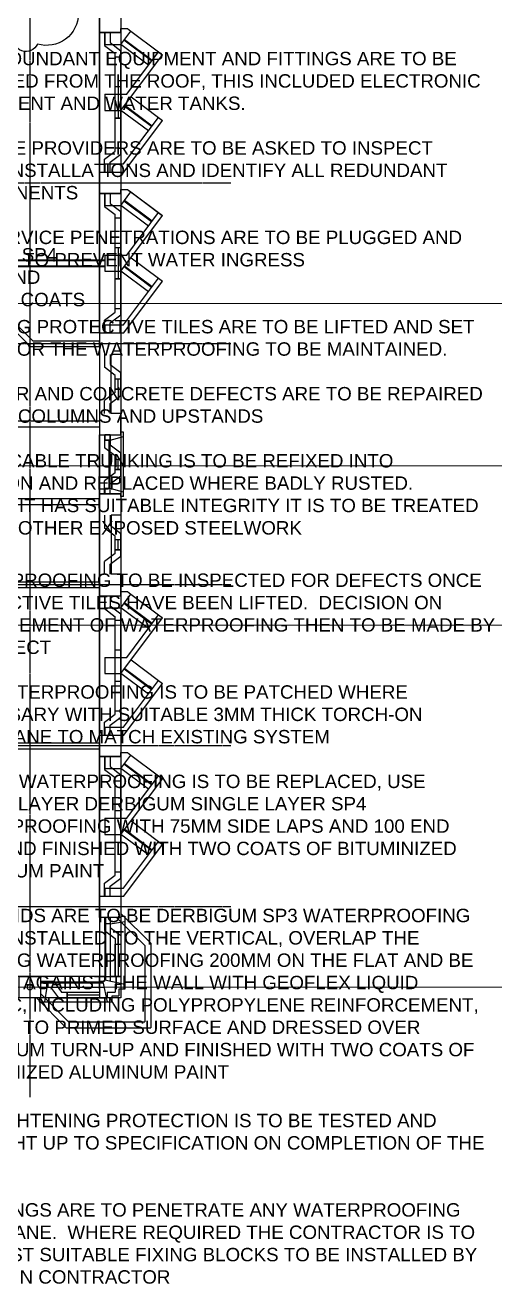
# Model space of a CAD drawing. Header units: millimetres. Extents: x -27283 to 30143, y -18440 to 22926.
# Drawn here: x 21380 to 30143, y -15255 to 8215 of the extents above; entities that cross this region are included whole.
import ezdxf

# ---------------------------------------------------------------- set-up
doc = ezdxf.new("R2010")
doc.units = ezdxf.units.MM
doc.linetypes.add('PCENTRE', pattern=[50.8, 31.75, -6.35, 6.35, -6.35])
doc.linetypes.add('PCENTRE2', pattern=[28.575, 19.05, -3.175, 3.175, -3.175])
for name, color, linetype in [('11th Floor - Doors Windows and Openings', 7, 'Continuous'), ('11th Floor - Structural Members', 7, 'Continuous'), ('11th Floor - Walls', 7, 'Continuous'), ('Boundaries_and_building_grids', 140, 'PCENTRE2'), ('Lift Motor Room Roof - General', 7, 'Continuous'), ('Lift Motor Room Roof - Text and Leaders', 7, 'Continuous'), ('Roof - Roofs', 7, 'Continuous'), ('Roof - Text and Leaders', 7, 'Continuous'), ('Sixth Floor - Doors Windows and Openings', 7, 'Continuous'), ('Sixth Floor - Structural Members', 7, 'Continuous'), ('Sixth Floor - Walls', 7, 'Continuous'), ('Tenth Floor - Doors Windows and Openings', 7, 'Continuous'), ('Tenth Floor - Structural Members', 7, 'Continuous'), ('Tenth Floor - Walls', 7, 'Continuous')]:
    doc.layers.add(name, color=color, linetype=linetype)
doc.styles.add('Arial1', font='arial.ttf')

msp = doc.modelspace()

# ---------------------------------------------------------------- linework, layer by layer
at = {"layer": '11th Floor - Doors Windows and Openings', "color": 1, "linetype": 'Continuous'}
for p, q in [((23112, 7069, 37950), (23112, 6482, 37950)), ((23112, 4069, 37950), (23112, 3482, 37950)), ((23112, 1429, 37950), (23112, 1623, 37950)), ((23112, -71, 37950), (23112, 123, 37950)), ((23112, -1571, 37950), (23112, -1377, 37950)), ((23112, -8919, 37950), (23112, -9524, 37950)), ((22162, -9869, 37950), (22767, -9869, 37950))]:
    msp.add_line(p, q, dxfattribs=at)
at = {"layer": '11th Floor - Doors Windows and Openings', "color": 1, "linetype": 'Continuous', "elevation": 37950}
for points in [[(23057, 7069), (23167, 7069), (23167, 6482), (23057, 6482)], [(23057, 4069), (23167, 4069), (23167, 3482), (23057, 3482)], [(23057, 1623), (23167, 1623), (23167, 1429), (23057, 1429)], [(23057, 123), (23167, 123), (23167, -71), (23057, -71)], [(23057, -1377), (23167, -1377), (23167, -1571), (23057, -1571)], [(23057, -8919), (23167, -8919), (23167, -9524), (23057, -9524)], [(22162, -9814), (22767, -9814), (22767, -9924), (22162, -9924)]]:
    msp.add_lwpolyline(points, close=True, dxfattribs=at)
at = {"layer": '11th Floor - Structural Members', "color": 5, "linetype": 'Continuous', "elevation": 37950}
for points in [[(23167, 8076), (22767, 8076), (22767, 8476), (23167, 8476), (23167, 8076)], [(23167, 5076), (22767, 5076), (22767, 5476), (23167, 5476), (23167, 5076)], [(22767, 2476), (23167, 2476), (23167, 2076), (22987, 2076)], [(22767, 576), (23167, 576), (23167, 976), (22987, 976)], [(22767, -524), (23167, -524), (23167, -924), (22987, -924)], [(22767, -2424), (23167, -2424), (23167, -2024), (22987, -2024)], [(23167, -5424), (22767, -5424), (22767, -5024), (23167, -5024), (23167, -5424)], [(23167, -8424), (22767, -8424), (22767, -8024), (23167, -8024), (23167, -8424)], [(21667, -9924), (21267, -9924), (21267, -9524), (21667, -9524), (21667, -9924)]]:
    msp.add_lwpolyline(points, dxfattribs=at)
at = {"layer": '11th Floor - Structural Members', "color": 5, "linetype": 'Continuous', "lineweight": -3, "elevation": 37950}
for points in [[(22767, 2476), (22767, 576)], [(22987, 976), (22987, 2076)], [(22767, -2424), (22767, -524)], [(22987, -924), (22987, -2024)]]:
    msp.add_lwpolyline(points, dxfattribs=at)
at = {"layer": '11th Floor - Structural Members', "color": 5, "linetype": 'Continuous', "lineweight": -3}
msp.add_circle((21467, -9724, 34500), 50, dxfattribs=at)
at = {"layer": '11th Floor - Walls', "color": 3, "linetype": 'Continuous'}
for p, q in [((22857, 8076, 37950), (22857, 7835, 37950)), ((22967, 8076, 37950), (22967, 7889, 37950)), ((22857, 7835, 37950), (23057, 7685, 37950)), ((22967, 7889, 37950), (23167, 7739, 37950)), ((23057, 5866, 37950), (23057, 7685, 37950)), ((23057, 7623, 37950), (23167, 7623, 37950)), ((23167, 5812, 37950), (23167, 7739, 37950)), ((23057, 7069, 37950), (23167, 7069, 37950)), ((23057, 6482, 37950), (23167, 6482, 37950)), ((23057, 5929, 37950), (23167, 5929, 37950)), ((22857, 5716, 37950), (23057, 5866, 37950)), ((22857, 5476, 37950), (22857, 5716, 37950)), ((22967, 5662, 37950), (23167, 5812, 37950)), ((22967, 5476, 37950), (22967, 5662, 37950)), ((22857, 5076, 37950), (22857, 4835, 37950)), ((22967, 5076, 37950), (22967, 4889, 37950)), ((22857, 4835, 37950), (23057, 4685, 37950)), ((22967, 4889, 37950), (23167, 4739, 37950)), ((23167, 2812, 37950), (23167, 4739, 37950)), ((23057, 2866, 37950), (23057, 4685, 37950)), ((23057, 4623, 37950), (23167, 4623, 37950)), ((23057, 4069, 37950), (23167, 4069, 37950)), ((23057, 3482, 37950), (23167, 3482, 37950)), ((22857, 2716, 37950), (23057, 2866, 37950)), ((23057, 2929, 37950), (23167, 2929, 37950)), ((22857, 2476, 37950), (22857, 2716, 37950)), ((22967, 2662, 37950), (23167, 2812, 37950)), ((22967, 2476, 37950), (22967, 2662, 37950)), ((22857, 2076, 37950), (22857, 1835, 37950)), ((22967, 2076, 37950), (22967, 1889, 37950)), ((22967, 1889, 37950), (23167, 1739, 37950)), ((23057, 1685, 37950), (22857, 1835, 37950)), ((23057, 1366, 37950), (23057, 1685, 37950)), ((23167, 1312, 37950), (23167, 1739, 37950)), ((23057, 1623, 37950), (23167, 1623, 37950)), ((23057, 1429, 37950), (23167, 1429, 37950)), ((23057, 1366, 37950), (22857, 1216, 37950)), ((22857, 976, 37950), (22857, 1216, 37950)), ((22967, 1162, 37950), (23167, 1312, 37950)), ((22967, 976, 37950), (22967, 1162, 37950)), ((22857, 576, 37950), (22857, 335, 37950)), ((22967, 576, 37950), (22967, 389, 37950)), ((23057, 185, 37950), (22857, 335, 37950)), ((22967, 389, 37950), (23167, 239, 37950)), ((23167, -188, 37950), (23167, 239, 37950)), ((23057, -134, 37950), (23057, 185, 37950)), ((23057, 123, 37950), (23167, 123, 37950)), ((23057, -134, 37950), (22857, -284, 37950)), ((22967, -338, 37950), (23167, -188, 37950)), ((23057, -71, 37950), (23167, -71, 37950)), ((22857, -524, 37950), (22857, -284, 37950)), ((22967, -524, 37950), (22967, -338, 37950)), ((22857, -924, 37950), (22857, -1165, 37950)), ((22967, -924, 37950), (22967, -1111, 37950)), ((23057, -1315, 37950), (22857, -1165, 37950)), ((22967, -1111, 37950), (23167, -1261, 37950)), ((23057, -1634, 37950), (23057, -1315, 37950)), ((23057, -1377, 37950), (23167, -1377, 37950)), ((23167, -1688, 37950), (23167, -1261, 37950)), ((23057, -1634, 37950), (22857, -1784, 37950)), ((23057, -1571, 37950), (23167, -1571, 37950)), ((22857, -2024, 37950), (22857, -1784, 37950)), ((22967, -1838, 37950), (23167, -1688, 37950)), ((22967, -2024, 37950), (22967, -1838, 37950)), ((22857, -2424, 37950), (22857, -2665, 37950)), ((22967, -2424, 37950), (22967, -2611, 37950)), ((22857, -2665, 37950), (23057, -2815, 37950)), ((22967, -2611, 37950), (23167, -2761, 37950)), ((23057, -4634, 37950), (23057, -2815, 37950)), ((23167, -4688, 37950), (23167, -2761, 37950)), ((23057, -2877, 37950), (23167, -2877, 37950)), ((23057, -3431, 37950), (23167, -3431, 37950)), ((23057, -4018, 37950), (23167, -4018, 37950)), ((22857, -4784, 37950), (23057, -4634, 37950)), ((22967, -4838, 37950), (23167, -4688, 37950)), ((23057, -4571, 37950), (23167, -4571, 37950)), ((22857, -5024, 37950), (22857, -4784, 37950)), ((22967, -5024, 37950), (22967, -4838, 37950)), ((22857, -5424, 37950), (22857, -5665, 37950)), ((22967, -5424, 37950), (22967, -5611, 37950)), ((22967, -5611, 37950), (23167, -5761, 37950)), ((22857, -5665, 37950), (23057, -5815, 37950)), ((23057, -7634, 37950), (23057, -5815, 37950)), ((23167, -7688, 37950), (23167, -5761, 37950)), ((23057, -5877, 37950), (23167, -5877, 37950)), ((23057, -6431, 37950), (23167, -6431, 37950)), ((23057, -7018, 37950), (23167, -7018, 37950)), ((22857, -7784, 37950), (23057, -7634, 37950)), ((22967, -7838, 37950), (23167, -7688, 37950)), ((23057, -7571, 37950), (23167, -7571, 37950)), ((22857, -8024, 37950), (22857, -7784, 37950)), ((22967, -8024, 37950), (22967, -7838, 37950)), ((22857, -8424, 37950), (22857, -8665, 37950)), ((22967, -8424, 37950), (22967, -8611, 37950)), ((23085, -8424, 37950), (23612, -8947, 37950)), ((23167, -8349, 37950), (23722, -8901, 37950)), ((22857, -8665, 37950), (23057, -8815, 37950)), ((22967, -8611, 37950), (23167, -8761, 37950)), ((23057, -8815, 37950), (23057, -9524, 37950)), ((23167, -8761, 37950), (23167, -9524, 37950)), ((23722, -8901, 37950), (23722, -10479, 37950)), ((23057, -8919, 37950), (23167, -8919, 37950)), ((23612, -8947, 37950), (23612, -10369, 37950)), ((21667, -9614, 37950), (21908, -9614, 37950)), ((21908, -9614, 37950), (22058, -9814, 37950)), ((22767, -9614, 37950), (22857, -9614, 37950)), ((22767, -9614, 37950), (22767, -9924, 37950)), ((22857, -9524, 37950), (23167, -9524, 37950)), ((22857, -9524, 37950), (22857, -9614, 37950)), ((23167, -9524, 37950), (23167, -9669, 37950)), ((21667, -9724, 37950), (21854, -9724, 37950)), ((21667, -9842, 37950), (22190, -10369, 37950)), ((21854, -9724, 37950), (22004, -9924, 37950)), ((22058, -9814, 37950), (22767, -9814, 37950)), ((22162, -9814, 37950), (22162, -9924, 37950)), ((22912, -9814, 37950), (22912, -9924, 37950)), ((22912, -9814, 37950), (23057, -9814, 37950)), ((23057, -9669, 37950), (23057, -9814, 37950)), ((23057, -9669, 37950), (23167, -9669, 37950)), ((21592, -9924, 37950), (22144, -10479, 37950)), ((22004, -9924, 37950), (22767, -9924, 37950)), ((22767, -9924, 37950), (22912, -9924, 37950)), ((22144, -10479, 37950), (23722, -10479, 37950)), ((22190, -10369, 37950), (23612, -10369, 37950))]:
    msp.add_line(p, q, dxfattribs=at)
at = {"layer": '11th Floor - Walls', "color": 2, "linetype": 'Continuous'}
for p, q in [((20717, 3136, 37950), (21522, 2331, 37950)), ((20672, 3026, 37950), (21477, 2221, 37950)), ((21477, 2221, 37950), (22767, 2221, 37950)), ((21522, 2331, 37950), (22767, 2331, 37950)), ((22767, 2221, 37950), (22767, 2331, 37950))]:
    msp.add_line(p, q, dxfattribs=at)
at = {"layer": 'Boundaries_and_building_grids', "color": 140, "linetype": 'PCENTRE', "lineweight": -3}
for p, q in [((21467, 11826), (21467, -11774)), ((-27283, 5276), (25217, 5276)), ((-27283, 2276), (25217, 2276)), ((25217, -2224), (-27283, -2224)), ((25217, -5224), (-27283, -5224)), ((25217, -8224), (-27283, -8224))]:
    msp.add_line(p, q, dxfattribs=at)
at = {"layer": 'Boundaries_and_building_grids', "color": 4, "linetype": 'Continuous', "lineweight": 0}
for p, direction in [((-33206, 3026), (1, 0)), ((-31538, -2974), (-1, 0)), ((-26502, -9724), (-1, 0))]:
    msp.add_xline(p, direction, dxfattribs=at)
at = {"layer": 'Lift Motor Room Roof - General', "color": 4, "linetype": 'Continuous', "lineweight": 0}
msp.add_xline((0, 0), (1, 0), dxfattribs=at)
at = {"layer": 'Roof - Roofs', "color": 3, "linetype": 'Continuous', "lineweight": -3}
for p, q in [((23167, 9976, 42250), (23167, -9924, 42250)), ((22767, 9576, 42250), (22767, -9524, 42250)), ((22767, -9524, 42250), (-24833, -9524, 42250)), ((23167, -9924, 42250), (-25233, -9924, 42250))]:
    msp.add_line(p, q, dxfattribs=at)
at = {"layer": 'Roof - Roofs', "color": 4, "linetype": 'Continuous', "lineweight": -3}
msp.add_circle((21467, -9724, 42250), 50, dxfattribs=at)
at = {"layer": 'Roof - Text and Leaders', "color": 20, "linetype": 'Continuous', "lineweight": -3, "elevation": 42250}
msp.add_lwpolyline([(21167, 8017, -0.178637), (19938, 8276, -1.187699), (19921, 8638, -0.485196), (20427, 9398, -0.322849), (20623, 9519, -0.5), (21853, 9446, -0.5), (22033, 9329, -0.5), (22370, 8418, -0.5), (22372, 8429, -0.5), (21610, 7862, -0.921862)], format="xyb", close=True, dxfattribs=at)
at = {"layer": 'Sixth Floor - Doors Windows and Openings', "color": 1, "linetype": 'Continuous', "lineweight": -3}
for p, q in [((23351, 8105, 20700), (23867, 7719, 20700)), ((23351, 8105, 20700), (23867, 7719, 20700)), ((23679, 7467, 20700), (23163, 7853, 20700)), ((23739, 7548, 20700), (23223, 7933, 20700)), ((23235, 7949, 20700), (23751, 7564, 20700)), ((23356, 6878, 20700), (23867, 6495, 20700)), ((23679, 6243, 20700), (23167, 6626, 20700)), ((23739, 6323, 20700), (23227, 6706, 20700)), ((23239, 6722, 20700), (23751, 6339, 20700)), ((23739, 4548, 20700), (23223, 4933, 20700)), ((23235, 4949, 20700), (23751, 4564, 20700)), ((23287, 5153, 20700), (23867, 4719, 20700)), ((23679, 4467, 20700), (23163, 4853, 20700)), ((23356, 3878, 20700), (23867, 3495, 20700)), ((23679, 3243, 20700), (23167, 3626, 20700)), ((23739, 3323, 20700), (23227, 3706, 20700)), ((23239, 3722, 20700), (23751, 3339, 20700)), ((22967, 576, 20700), (22867, 576, 20700)), ((22950, -424, 20700), (22950, 476, 20700)), ((22967, -424, 20700), (22967, 476, 20700)), ((23213, -491, 20700), (23213, 542, 20700)), ((22867, -524, 20700), (22967, -524, 20700)), ((23739, -2952, 20700), (23223, -2567, 20700)), ((23235, -2551, 20700), (23751, -2936, 20700)), ((23351, -2395, 20700), (23867, -2781, 20700)), ((23351, -2395, 20700), (23867, -2781, 20700)), ((23679, -3033, 20700), (23163, -2647, 20700)), ((23356, -3622, 20700), (23867, -4005, 20700)), ((23679, -4257, 20700), (23167, -3874, 20700)), ((23739, -4177, 20700), (23227, -3794, 20700)), ((23239, -3778, 20700), (23751, -4161, 20700)), ((23351, -5395, 20700), (23867, -5781, 20700)), ((23739, -5952, 20700), (23223, -5567, 20700)), ((23235, -5551, 20700), (23751, -5936, 20700)), ((23679, -6033, 20700), (23163, -5647, 20700)), ((23739, -7177, 20700), (23227, -6794, 20700)), ((23239, -6778, 20700), (23751, -7161, 20700)), ((23356, -6622, 20700), (23867, -7005, 20700)), ((23679, -7257, 20700), (23167, -6874, 20700)), ((22886, -9589, 20700), (22886, -8424, 20700)), ((22867, -8542, 20700), (22867, -9585, 20700)), ((22967, -8542, 20700), (22967, -9607, 20700)), ((23237, -8500, 20700), (23237, -9668, 20700)), ((21667, -9643, 20700), (22832, -9643, 20700)), ((21785, -9624, 20700), (22828, -9624, 20700)), ((21785, -9724, 20700), (22850, -9724, 20700)), ((21743, -9994, 20700), (22911, -9994, 20700))]:
    msp.add_line(p, q, dxfattribs=at)
at = {"layer": 'Sixth Floor - Doors Windows and Openings', "color": 1, "linetype": 'Continuous', "lineweight": -3, "elevation": 20700}
for points in [[(23167, -574), (23167, -524), (22767, -524), (22767, 576), (23167, 576), (23167, 625)], [(23167, -8401), (23167, -8424), (22767, -8424), (22767, -9524), (21667, -9524), (21667, -9924), (21644, -9924)]]:
    msp.add_lwpolyline(points, dxfattribs=at)
at = {"layer": 'Sixth Floor - Structural Members', "color": 5, "linetype": 'Continuous'}
for p, q in [((22767, 2476, 20700), (22767, 576, 20700)), ((22987, 976, 20700), (22987, 2076, 20700)), ((22767, -2424, 20700), (22767, -524, 20700)), ((22987, -924, 20700), (22987, -2024, 20700))]:
    msp.add_line(p, q, dxfattribs=at)
at = {"layer": 'Sixth Floor - Structural Members', "color": 5, "linetype": 'Continuous', "elevation": 20700}
for points in [[(23167, 8076), (22767, 8076), (22767, 8476), (23167, 8476), (23167, 8076)], [(23167, 5076), (22767, 5076), (22767, 5476), (23167, 5476), (23167, 5076)], [(22767, 2476), (23167, 2476), (23167, 2076), (22987, 2076)], [(22767, 576), (23167, 576), (23167, 976), (22987, 976)], [(22767, -524), (23167, -524), (23167, -924), (22987, -924)], [(22767, -2424), (23167, -2424), (23167, -2024), (22987, -2024)], [(23167, -5424), (22767, -5424), (22767, -5024), (23167, -5024), (23167, -5424)], [(23167, -8424), (22767, -8424), (22767, -8024), (23167, -8024), (23167, -8424)], [(21667, -9924), (21267, -9924), (21267, -9524), (21667, -9524), (21667, -9924)]]:
    msp.add_lwpolyline(points, dxfattribs=at)
at = {"layer": 'Sixth Floor - Structural Members', "color": 5, "linetype": 'Continuous', "lineweight": -3}
msp.add_circle((21467, -9724, 20700), 50, dxfattribs=at)
at = {"layer": 'Sixth Floor - Walls', "color": 3, "linetype": 'Continuous', "lineweight": -3}
for p, q in [((22867, 8076, 20700), (22867, 7853, 20700)), ((23163, 7853, 20700), (23351, 8105, 20700)), ((23167, 8153, 20700), (23287, 8153, 20700)), ((23287, 8153, 20700), (23351, 8105, 20700)), ((22867, 7853, 20700), (23163, 7853, 20700)), ((23167, 6626, 20700), (23943, 7663, 20700)), ((23274, 6926, 20700), (23867, 7719, 20700)), ((23867, 7719, 20700), (23943, 7663, 20700)), ((22867, 6926, 20700), (23274, 6926, 20700)), ((22867, 6926, 20700), (22867, 6626, 20700)), ((22867, 6626, 20700), (23167, 6626, 20700)), ((23217, 5626, 20700), (23867, 6495, 20700)), ((23223, 5476, 20700), (23943, 6439, 20700)), ((23867, 6495, 20700), (23943, 6439, 20700)), ((22767, 5476, 20700), (23223, 5476, 20700)), ((22867, 5626, 20700), (23217, 5626, 20700)), ((22867, 5626, 20700), (22867, 5476, 20700)), ((22867, 5626, 20700), (23217, 5626, 20700)), ((22867, 5076, 20700), (22867, 4853, 20700)), ((23163, 4853, 20700), (23351, 5105, 20700)), ((23167, 5153, 20700), (23287, 5153, 20700)), ((22867, 4853, 20700), (23163, 4853, 20700)), ((23274, 3926, 20700), (23867, 4719, 20700)), ((23867, 4719, 20700), (23943, 4663, 20700)), ((23167, 3626, 20700), (23943, 4663, 20700)), ((22867, 3926, 20700), (23274, 3926, 20700)), ((22867, 3926, 20700), (22867, 3626, 20700)), ((22867, 3626, 20700), (23167, 3626, 20700)), ((23217, 2626, 20700), (23867, 3495, 20700)), ((23223, 2476, 20700), (23943, 3439, 20700)), ((23867, 3495, 20700), (23943, 3439, 20700)), ((22867, 2626, 20700), (23217, 2626, 20700)), ((22867, 2626, 20700), (22867, 2476, 20700)), ((22867, 2626, 20700), (23217, 2626, 20700)), ((22767, 2476, 20700), (23223, 2476, 20700)), ((22867, 576, 20700), (22867, 476, 20700)), ((22950, 476, 20700), (22867, 476, 20700)), ((22867, 476, 20700), (22967, 476, 20700)), ((22967, 476, 20700), (22967, 576, 20700)), ((22967, 476, 20700), (23213, 542, 20700)), ((23213, 625, 20700), (23167, 625, 20700)), ((23213, 542, 20700), (23213, 625, 20700)), ((22867, -424, 20700), (22867, -524, 20700)), ((22967, -424, 20700), (22867, -424, 20700)), ((22967, -524, 20700), (22967, -424, 20700)), ((23215, -492, 20700), (22967, -424, 20700)), ((23213, -574, 20700), (23167, -574, 20700)), ((23213, -574, 20700), (23213, -491, 20700)), ((23167, -2347, 20700), (23287, -2347, 20700)), ((23287, -2347, 20700), (23351, -2395, 20700)), ((22867, -2424, 20700), (22867, -2647, 20700)), ((23163, -2647, 20700), (23351, -2395, 20700)), ((22867, -2647, 20700), (23163, -2647, 20700)), ((23274, -3574, 20700), (23867, -2781, 20700)), ((23867, -2781, 20700), (23943, -2837, 20700)), ((23167, -3874, 20700), (23943, -2837, 20700)), ((22867, -3574, 20700), (23274, -3574, 20700)), ((22867, -3574, 20700), (22867, -3874, 20700)), ((22867, -3874, 20700), (23167, -3874, 20700)), ((23217, -4874, 20700), (23867, -4005, 20700)), ((23223, -5024, 20700), (23943, -4061, 20700)), ((23867, -4005, 20700), (23943, -4061, 20700)), ((22867, -4874, 20700), (23217, -4874, 20700)), ((22867, -4874, 20700), (23217, -4874, 20700)), ((22867, -4874, 20700), (22867, -5024, 20700)), ((22767, -5024, 20700), (23223, -5024, 20700)), ((23163, -5647, 20700), (23351, -5395, 20700)), ((23167, -5347, 20700), (23287, -5347, 20700)), ((23287, -5347, 20700), (23351, -5395, 20700)), ((22867, -5424, 20700), (22867, -5647, 20700)), ((22867, -5647, 20700), (23163, -5647, 20700)), ((23167, -6874, 20700), (23943, -5837, 20700)), ((23274, -6574, 20700), (23867, -5781, 20700)), ((23867, -5781, 20700), (23943, -5837, 20700)), ((22867, -6574, 20700), (23274, -6574, 20700)), ((22867, -6574, 20700), (22867, -6874, 20700)), ((22867, -6874, 20700), (23167, -6874, 20700)), ((23217, -7874, 20700), (23867, -7005, 20700)), ((23867, -7005, 20700), (23943, -7061, 20700)), ((23223, -8024, 20700), (23943, -7061, 20700)), ((22867, -7874, 20700), (22867, -8024, 20700)), ((22867, -7874, 20700), (23217, -7874, 20700)), ((22867, -7874, 20700), (23217, -7874, 20700)), ((22767, -8024, 20700), (23223, -8024, 20700)), ((22867, -8424, 20700), (22867, -8542, 20700)), ((23167, -8401, 20700), (23237, -8401, 20700)), ((23237, -8401, 20700), (23237, -8500, 20700)), ((22967, -8542, 20700), (22886, -8542, 20700)), ((22967, -8542, 20700), (23237, -8500, 20700)), ((22827, -9624, 20700), (22847, -9604, 20700)), ((22867, -9585, 20700), (22847, -9604, 20700)), ((22867, -9585, 20700), (23237, -9668, 20700)), ((21667, -9624, 20700), (21785, -9624, 20700)), ((21785, -9724, 20700), (21743, -9994, 20700)), ((21785, -9724, 20700), (21785, -9643, 20700)), ((22828, -9624, 20700), (22911, -9994, 20700)), ((23126, -9762, 20700), (23126, -9883, 20700)), ((23237, -9762, 20700), (23126, -9762, 20700)), ((23237, -9668, 20700), (23237, -9762, 20700)), ((21644, -9924, 20700), (21644, -9994, 20700)), ((21644, -9994, 20700), (21743, -9994, 20700)), ((22911, -9994, 20700), (23005, -9994, 20700)), ((23005, -9883, 20700), (23126, -9883, 20700)), ((23005, -9994, 20700), (23005, -9883, 20700))]:
    msp.add_line(p, q, dxfattribs=at)
at = {"layer": 'Sixth Floor - Walls', "color": 2, "linetype": 'Continuous', "lineweight": -3}
for p, q in [((22867, 3831, 20700), (17022, 3831, 20700)), ((22867, 3831, 20700), (22867, 3721, 20700)), ((22867, 3721, 20700), (17957, 3721, 20700)), ((17957, -614, 20700), (22767, -614, 20700)), ((22767, -724, 20700), (22767, -614, 20700)), ((15667, -724, 20700), (22767, -724, 20700)), ((19380, -5169, 20700), (22767, -5169, 20700)), ((19380, -5279, 20700), (22767, -5279, 20700)), ((22767, -5279, 20700), (22767, -5169, 20700))]:
    msp.add_line(p, q, dxfattribs=at)
at = {"layer": 'Sixth Floor - Walls', "color": 3, "linetype": 'Continuous', "lineweight": -3, "elevation": 20700}
for points in [[(22767, 5476), (22767, 8076), (23167, 8076), (23167, 8153)], [(22767, 2476), (22767, 5076), (23167, 5076), (23167, 5153)], [(22767, -5024), (22767, -2424), (23167, -2424), (23167, -2347)], [(22767, -8024), (22767, -5424), (23167, -5424), (23167, -5347)]]:
    msp.add_lwpolyline(points, dxfattribs=at)
at = {"layer": 'Tenth Floor - Doors Windows and Openings', "color": 3, "linetype": 'Continuous'}
for p, q in [((22867, 8076, 34500), (22867, 7853, 34500)), ((23163, 7853, 34500), (23351, 8105, 34500)), ((23167, 8153, 34500), (23287, 8153, 34500)), ((23287, 8153, 34500), (23351, 8105, 34500)), ((22867, 7853, 34500), (23163, 7853, 34500)), ((23167, 6626, 34500), (23943, 7663, 34500)), ((23274, 6926, 34500), (23867, 7719, 34500)), ((23867, 7719, 34500), (23943, 7663, 34500)), ((22867, 6926, 34500), (23274, 6926, 34500)), ((22867, 6926, 34500), (22867, 6626, 34500)), ((22867, 6626, 34500), (23167, 6626, 34500)), ((23217, 5626, 34500), (23867, 6495, 34500)), ((23223, 5476, 34500), (23943, 6439, 34500)), ((23867, 6495, 34500), (23943, 6439, 34500)), ((22767, 5476, 34500), (23223, 5476, 34500)), ((22867, 5626, 34500), (23217, 5626, 34500)), ((22867, 5626, 34500), (22867, 5476, 34500)), ((22867, 5626, 34500), (23217, 5626, 34500)), ((22867, 5076, 34500), (22867, 4853, 34500)), ((23163, 4853, 34500), (23351, 5105, 34500)), ((23167, 5153, 34500), (23287, 5153, 34500)), ((23287, 5153, 34500), (23351, 5105, 34500)), ((23351, 5105, 34500), (23938, 4667, 34500)), ((22867, 4853, 34500), (23163, 4853, 34500)), ((23274, 3926, 34500), (23867, 4719, 34500)), ((23167, 3626, 34500), (23943, 4663, 34500)), ((22867, 3926, 34500), (23274, 3926, 34500)), ((22867, 3926, 34500), (22867, 3626, 34500)), ((22867, 3626, 34500), (23167, 3626, 34500)), ((23217, 2626, 34500), (23867, 3495, 34500)), ((23223, 2476, 34500), (23943, 3439, 34500)), ((23867, 3495, 34500), (23943, 3439, 34500)), ((22867, 2626, 34500), (23217, 2626, 34500)), ((22867, 2626, 34500), (23217, 2626, 34500)), ((22867, 2626, 34500), (22867, 2476, 34500)), ((22767, 2476, 34500), (23223, 2476, 34500)), ((22867, 576, 34500), (22867, 476, 34500)), ((22967, 576, 34500), (22867, 576, 34500)), ((22950, 476, 34500), (22867, 476, 34500)), ((22867, 476, 34500), (22967, 476, 34500)), ((22967, 476, 34500), (22967, 576, 34500)), ((22967, 476, 34500), (23213, 542, 34500)), ((23213, 625, 34500), (23167, 625, 34500)), ((23213, 542, 34500), (23213, 625, 34500)), ((22867, -424, 34500), (22867, -524, 34500)), ((22967, -424, 34500), (22867, -424, 34500)), ((22967, -524, 34500), (22967, -424, 34500)), ((23215, -492, 34500), (22967, -424, 34500)), ((22867, -524, 34500), (22967, -524, 34500)), ((23213, -574, 34500), (23167, -574, 34500)), ((23213, -574, 34500), (23213, -491, 34500)), ((23167, -2347, 34500), (23287, -2347, 34500)), ((23287, -2347, 34500), (23351, -2395, 34500)), ((22867, -2424, 34500), (22867, -2647, 34500)), ((23163, -2647, 34500), (23351, -2395, 34500)), ((22867, -2647, 34500), (23163, -2647, 34500)), ((23274, -3574, 34500), (23867, -2781, 34500)), ((23867, -2781, 34500), (23938, -2833, 34500)), ((23167, -3874, 34500), (23943, -2837, 34500)), ((22867, -3574, 34500), (22867, -3874, 34500)), ((22867, -3574, 34500), (23274, -3574, 34500)), ((22867, -3874, 34500), (23167, -3874, 34500)), ((23217, -4874, 34500), (23867, -4005, 34500)), ((23223, -5024, 34500), (23943, -4061, 34500)), ((23867, -4005, 34500), (23943, -4061, 34500)), ((22867, -4874, 34500), (22867, -5024, 34500)), ((22867, -4874, 34500), (23217, -4874, 34500)), ((22867, -4874, 34500), (23217, -4874, 34500)), ((22767, -5024, 34500), (23223, -5024, 34500)), ((23163, -5647, 34500), (23351, -5395, 34500)), ((23167, -5347, 34500), (23287, -5347, 34500)), ((23287, -5347, 34500), (23351, -5395, 34500)), ((22867, -5424, 34500), (22867, -5647, 34500)), ((22867, -5647, 34500), (23163, -5647, 34500)), ((23167, -6874, 34500), (23943, -5837, 34500)), ((23274, -6574, 34500), (23867, -5781, 34500)), ((23867, -5781, 34500), (23943, -5837, 34500)), ((22867, -6574, 34500), (23274, -6574, 34500)), ((22867, -6574, 34500), (22867, -6874, 34500)), ((22867, -6874, 34500), (23167, -6874, 34500)), ((23217, -7874, 34500), (23867, -7005, 34500)), ((23867, -7005, 34500), (23943, -7061, 34500)), ((23223, -8024, 34500), (23943, -7061, 34500)), ((22867, -7874, 34500), (22867, -8024, 34500)), ((22867, -7874, 34500), (23217, -7874, 34500)), ((22867, -7874, 34500), (23217, -7874, 34500)), ((22767, -8024, 34500), (23223, -8024, 34500)), ((22867, -8424, 34500), (22867, -8542, 34500)), ((23167, -8401, 34500), (23237, -8401, 34500)), ((23237, -8401, 34500), (23237, -8500, 34500)), ((22967, -8542, 34500), (22886, -8542, 34500)), ((22967, -8542, 34500), (23237, -8500, 34500)), ((22827, -9624, 34500), (22847, -9604, 34500)), ((22867, -9585, 34500), (22847, -9604, 34500)), ((22867, -9585, 34500), (23237, -9668, 34500)), ((21667, -9624, 34500), (21785, -9624, 34500)), ((21785, -9724, 34500), (21743, -9994, 34500)), ((21785, -9724, 34500), (21785, -9643, 34500)), ((22828, -9624, 34500), (22911, -9994, 34500)), ((23126, -9762, 34500), (23126, -9883, 34500)), ((23237, -9762, 34500), (23126, -9762, 34500)), ((23237, -9668, 34500), (23237, -9762, 34500)), ((21644, -9924, 34500), (21644, -9994, 34500)), ((21644, -9994, 34500), (21743, -9994, 34500)), ((22911, -9994, 34500), (23005, -9994, 34500)), ((23005, -9994, 34500), (23005, -9883, 34500)), ((23005, -9883, 34500), (23126, -9883, 34500))]:
    msp.add_line(p, q, dxfattribs=at)
at = {"layer": 'Tenth Floor - Doors Windows and Openings', "color": 1, "linetype": 'Continuous'}
for p, q in [((23351, 8105, 34500), (23867, 7719, 34500)), ((23679, 7467, 34500), (23163, 7853, 34500)), ((23739, 7548, 34500), (23223, 7933, 34500)), ((23235, 7949, 34500), (23751, 7564, 34500)), ((23356, 6878, 34500), (23867, 6495, 34500)), ((23679, 6243, 34500), (23167, 6626, 34500)), ((23739, 6323, 34500), (23227, 6706, 34500)), ((23239, 6722, 34500), (23751, 6339, 34500)), ((23739, 4548, 34500), (23223, 4933, 34500)), ((23235, 4949, 34500), (23751, 4564, 34500)), ((23351, 5105, 34500), (23867, 4719, 34500)), ((23679, 4467, 34500), (23163, 4853, 34500)), ((23356, 3878, 34500), (23867, 3495, 34500)), ((23679, 3243, 34500), (23167, 3626, 34500)), ((23739, 3323, 34500), (23227, 3706, 34500)), ((23239, 3722, 34500), (23751, 3339, 34500)), ((22950, -424, 34500), (22950, 476, 34500)), ((22967, -424, 34500), (22967, 476, 34500)), ((23213, -491, 34500), (23213, 542, 34500)), ((23739, -2952, 34500), (23223, -2567, 34500)), ((23235, -2551, 34500), (23751, -2936, 34500)), ((23351, -2395, 34500), (23867, -2781, 34500)), ((23679, -3033, 34500), (23163, -2647, 34500)), ((23356, -3622, 34500), (23867, -4005, 34500)), ((23679, -4257, 34500), (23167, -3874, 34500)), ((23739, -4177, 34500), (23227, -3794, 34500)), ((23239, -3778, 34500), (23751, -4161, 34500)), ((23351, -5395, 34500), (23867, -5781, 34500)), ((23739, -5952, 34500), (23223, -5567, 34500)), ((23235, -5551, 34500), (23751, -5936, 34500)), ((23679, -6033, 34500), (23163, -5647, 34500)), ((23739, -7177, 34500), (23227, -6794, 34500)), ((23239, -6778, 34500), (23751, -7161, 34500)), ((23356, -6622, 34500), (23867, -7005, 34500)), ((23679, -7257, 34500), (23167, -6874, 34500)), ((22886, -9589, 34500), (22886, -8424, 34500)), ((22867, -8542, 34500), (22867, -9585, 34500)), ((22967, -8542, 34500), (22967, -9607, 34500)), ((23237, -8500, 34500), (23237, -9668, 34500)), ((21667, -9643, 34500), (22832, -9643, 34500)), ((21785, -9624, 34500), (22828, -9624, 34500)), ((21785, -9724, 34500), (22850, -9724, 34500)), ((21743, -9994, 34500), (22911, -9994, 34500))]:
    msp.add_line(p, q, dxfattribs=at)
at = {"layer": 'Tenth Floor - Doors Windows and Openings', "color": 3, "linetype": 'Continuous', "elevation": 34500}
for points in [[(22767, 5476), (22767, 8076), (23167, 8076), (23167, 8153)], [(22767, 2476), (22767, 5076), (23167, 5076), (23167, 5153)], [(22767, -5024), (22767, -2424), (23167, -2424), (23167, -2347)], [(22767, -8024), (22767, -5424), (23167, -5424), (23167, -5347)]]:
    msp.add_lwpolyline(points, dxfattribs=at)
at = {"layer": 'Tenth Floor - Doors Windows and Openings', "color": 1, "linetype": 'Continuous', "elevation": 34500}
for points in [[(23167, -574), (23167, -524), (22767, -524), (22767, 576), (23167, 576), (23167, 625)], [(23167, -8401), (23167, -8424), (22767, -8424), (22767, -9524), (21667, -9524), (21667, -9924), (21644, -9924)]]:
    msp.add_lwpolyline(points, dxfattribs=at)
at = {"layer": 'Tenth Floor - Structural Members', "color": 5, "linetype": 'Continuous', "elevation": 34500}
for points in [[(23167, 8076), (22767, 8076), (22767, 8476), (23167, 8476), (23167, 8076)], [(23167, 5076), (22767, 5076), (22767, 5476), (23167, 5476), (23167, 5076)], [(22767, 2476), (23167, 2476), (23167, 2076), (22987, 2076)], [(22767, 576), (23167, 576), (23167, 976), (22987, 976)], [(22767, -524), (23167, -524), (23167, -924), (22987, -924)], [(22767, -2424), (23167, -2424), (23167, -2024), (22987, -2024)], [(23167, -5424), (22767, -5424), (22767, -5024), (23167, -5024), (23167, -5424)], [(23167, -8424), (22767, -8424), (22767, -8024), (23167, -8024), (23167, -8424)], [(21667, -9924), (21267, -9924), (21267, -9524), (21667, -9524), (21667, -9924)]]:
    msp.add_lwpolyline(points, dxfattribs=at)
at = {"layer": 'Tenth Floor - Structural Members', "color": 5, "linetype": 'Continuous', "lineweight": -3, "elevation": 34500}
for points in [[(22767, 2476), (22767, 576)], [(22987, 976), (22987, 2076)], [(22767, -2424), (22767, -524)], [(22987, -924), (22987, -2024)]]:
    msp.add_lwpolyline(points, dxfattribs=at)
at = {"layer": 'Tenth Floor - Structural Members', "color": 5, "linetype": 'Continuous', "lineweight": -3}
msp.add_circle((21467, -9724, 34500), 50, dxfattribs=at)
msp.add_circle((21467, -9724, 34500), 50, dxfattribs=at)
at = {"layer": 'Tenth Floor - Walls', "color": 2, "linetype": 'Continuous', "lineweight": -3}
for p, q in [((22867, 3818, 34500), (19422, 3818, 34500)), ((22867, 3708, 34500), (19422, 3708, 34500)), ((22767, 831, 34500), (19422, 831, 34500)), ((22767, 721, 34500), (19422, 721, 34500)), ((22767, -2169, 34500), (17042, -2169, 34500)), ((22767, -2279, 34500), (17152, -2279, 34500))]:
    msp.add_line(p, q, dxfattribs=at)

# ---------------------------------------------------------------- texts
at = {"layer": 'Lift Motor Room Roof - Text and Leaders', "color": 2, "linetype": 'Continuous', "char_height": 250, "attachment_point": 1, "style": 'Arial1'}
for s, insert, width in [('ALL REDUNDANT EQUIPMENT AND FITTINGS ARE TO BE REMOVED FROM THE ROOF, THIS INCLUDED ELECTRONIC EQUIPMENT AND WATER TANKS.  \\P\\PSERVICE PROVIDERS ARE TO BE ASKED TO INSPECT THEIR INSTALLATIONS AND IDENTIFY ALL REDUNDANT COMPONENTS \\P\\PALL SERVICE PENETRATIONS ARE TO BE PLUGGED AND SEALED TO PREVENT WATER INGRESS', (19867, 7717, 46830), 9990.14), ('EXISTING PROTECTIVE TILES ARE TO BE LIFTED AND SET ASIDE FOR THE WATERPROOFING TO BE MAINTAINED.\\P\\PPLASTER AND CONCRETE DEFECTS ARE TO BE REPAIRED TO THE COLUMNS AND UPSTANDS\\P\\PSTEEL CABLE TRUNKING IS TO BE REFIXED INTO POSITION AND REPLACED WHERE BADLY RUSTED.  WHERE IT HAS SUITABLE INTEGRITY IT IS TO BE TREATED AS PER OTHER EXPOSED STEELWORK', (19867, 2718, 46830), 10073.72), ('WATERPROOFING TO BE INSPECTED FOR DEFECTS ONCE PROTECTIVE TILES HAVE BEEN LIFTED.  DECISION ON REPLACEMENT OF WATERPROOFING THEN TO BE MADE BY ARCHITECT\\P\\PTHE WATERPROOFING IS TO BE PATCHED WHERE NECESSARY WITH SUITABLE 3MM THICK TORCH-ON MEMBRANE TO MATCH EXISTING SYSTEM\\P\\PWHERE WATERPROOFING IS TO BE REPLACED, USE SINGLE LAYER DERBIGUM SINGLE LAYER SP4 WATERPROOFING WITH 75MM SIDE LAPS AND 100 END LAPS AND FINISHED WITH TWO COATS OF BITUMINIZED ALUMINUM PAINT\\P\\PUPSTANDS ARE TO BE DERBIGUM SP3 WATERPROOFING TO BE INSTALLED TO THE VERTICAL, OVERLAP THE EXISTING WATERPROOFING 200MM ON THE FLAT AND BE SEALED AGAINST THE WALL WITH GEOFLEX LIQUID PLASTIC, INCLUDING POLYPROPYLENE REINFORCEMENT, SEALED TO PRIMED SURFACE AND DRESSED OVER DERBIGUM TURN-UP AND FINISHED WITH TWO COATS OF BITUMINIZED ALUMINUM PAINT', (19867, -2010, 46830), 10310.43), ('THE LIGHTENING PROTECTION IS TO BE TESTED AND BROUGHT UP TO SPECIFICATION ON COMPLETION OF THE WORK.  \\P\\PNO FIXINGS ARE TO PENETRATE ANY WATERPROOFING MEMBRANE.  WHERE REQUIRED THE CONTRACTOR IS TO REQUEST SUITABLE FIXING BLOCKS TO BE INSTALLED BY THE MAIN CONTRACTOR', (19860, -12084, 46830), 10148.76)]:
    msp.add_mtext(s, dxfattribs=dict(at, insert=insert, width=width))
at = {"layer": 'Roof - Text and Leaders', "color": 2, "linetype": 'Continuous', "insert": (13748, 4474, 42250), "char_height": 250, "width": 9018.88, "attachment_point": 1, "style": 'Arial1'}
msp.add_mtext('WATERPROOFING IS TO BE STRIPPED AND REPLACED WITH SINGLE LAYER DERBIGUM SP4 WATERPROOFING WITH 75MM SIDE LAPS AND 100MM END LAPS AND FINISHED WITH TWO COATS OF BITUMINIZED ALUMINUM PAINT', dxfattribs=at)

doc.saveas('drawing.dxf')
